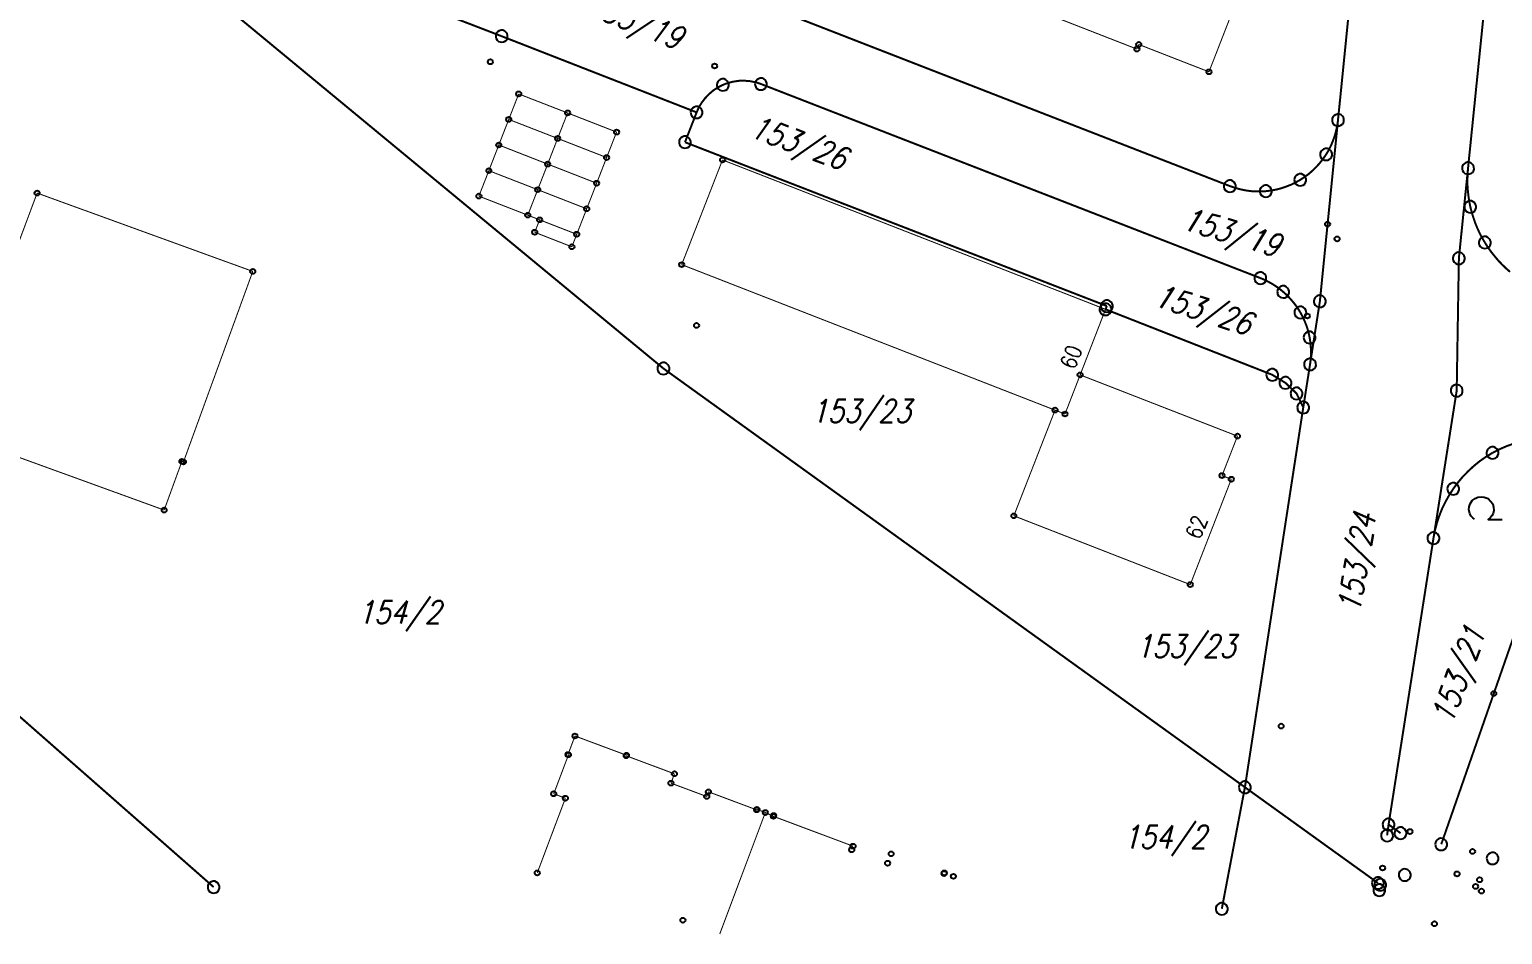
# Model space of a CAD drawing. Extents: x 4468056 to 4468688, y 5348625 to 5349303.
# Drawn here: x 4468304.9 to 4468452.9, y 5348727.7 to 5348818.6 of the extents above; entities that cross this region are included whole.
import ezdxf

# ---------------------------------------------------------------- set-up
doc = ezdxf.new("R2010")
doc.units = 0
doc.layers.get('0').update_dxf_attribs({"linetype": 'CONTINUOUS'})
for name, color, linetype in [('B-T017-AMTL_PUNKTE_G-KOORDINATE', 216, 'CONTINUOUS'), ('B-T018-AMTL_PUNKTE_D-KOORDINATE', 216, 'CONTINUOUS'), ('B-T024-AMTL_NUTZUNGSARTENSYMBOL', 7, 'CONTINUOUS'), ('L-T034-AMTL_FLGR_ABGEM', 216, 'CONTINUOUS'), ('L-T044-AMTL_GEBAEUDELINIE', 136, 'CONTINUOUS'), ('T-T004-HAUSNUMMER_GEBAEUDETEXT', 16, 'CONTINUOUS'), ('T-T018-FLURNUMMER', 7, 'CONTINUOUS'), ('T-T023-FLURNUMMERNTEXT_ZU_VERME', 7, 'CONTINUOUS')]:
    doc.layers.add(name, color=color, linetype=linetype)
doc.styles.add('PCMAP-TEXTTYP_004', font='simplex')
doc.styles.add('PCMAP-TEXTTYP_018', font='simplex', dxfattribs={"oblique": 15})
doc.styles.add('PCMAP-TEXTTYP_023', font='simplex', dxfattribs={"oblique": 15})

# ---------------------------------------------------------------- blocks, each defined once
blk = doc.blocks.new('KREIS')
blk.add_circle((0, 0), 5)
blk = doc.blocks.new('SYM10')
for points in [[(2.507, 4.202), (0.958, 4.953), (-0.543, 5), (-2.185, 4.437), (-3.379, 3.608), (-4.249, 2.748), (-4.882, 1.357), (-5, 0.073)], [(-5, 0.073), (-4.953, -0.912)], [(2.493, -4.416), (3.726, -3.586), (4.455, -2.364), (5, -0.885), (4.933, 0.741), (4.464, 2.007), (3.69, 3.219), (2.507, 4.202)], [(-4.953, -0.912), (-4.698, -1.945), (-3.921, -3.398), (-2.642, -4.314), (-1.366, -4.81), (0.008, -5), (1.379, -4.834), (2.493, -4.416)]]:
    blk.add_lwpolyline(points)
blk = doc.blocks.new('SYM162')
for points in [[(-4.708, -0.388), (-4.869, -0.065), (-5, 0.539), (-4.97, 0.901), (-4.829, 1.304), (-4.547, 1.737), (-4.164, 2.039), (-3.782, 2.19)], [(-3.782, 2.19), (-3.288, 2.24), (-2.926, 2.2), (-2.392, 2.009), (-2.07, 1.676), (-1.768, 1.304), (-1.647, 0.871), (-1.617, 0.378)], [(-1.617, 0.378), (-1.728, 0.005), (-1.889, -0.317), (-2.11, -0.609), (-2.412, -0.8), (-0.492, -0.806)], [(-4.255, -0.79), (-4.466, -0.609), (-4.708, -0.388)], [(1.943, -0.779), (1.917, -0.67), (1.846, -0.549), (1.705, -0.508), (1.575, -0.519), (1.444, -0.609), (1.363, -0.71), (1.363, -0.831)], [(1.363, -0.831), (1.424, -0.962), (1.544, -1.042), (1.665, -1.052), (1.826, -1.012), (1.917, -0.931), (1.967, -0.861), (1.947, -0.795)], [(4.359, -0.795), (4.401, -0.638), (4.531, -0.528), (4.685, -0.492), (4.845, -0.536), (4.95, -0.633), (4.983, -0.743)], [(4.983, -0.743), (5, -0.862), (4.959, -1.011), (4.812, -1.107), (4.638, -1.121), (4.503, -1.074), (4.395, -0.991), (4.362, -0.809)]]:
    blk.add_lwpolyline(points)

msp = doc.modelspace()

# ---------------------------------------------------------------- linework, layer by layer
at = {"layer": 'L-T034-AMTL_FLGR_ABGEM', "const_width": 0.2, "flags": 128}
for points in [[(4468436.36, 5348809.52), (4468440.75, 5348853.33)], [(4468449.42, 5348804.68), (4468453.86, 5348848.45)], [(4468368.61, 5348784.55), (4468313.4, 5348830.19)], [(4468425.5, 5348802.88), (4468357.44, 5348829.36)], [(4468352.36, 5348817.94), (4468323.35, 5348829.09)], [(4468352.36, 5348817.94), (4468371.94, 5348810.29)], [(4468374.58, 5348813.05), (4468374.08, 5348812.8), (4468373.61, 5348812.49), (4468373.19, 5348812.13), (4468372.8, 5348811.72), (4468372.46, 5348811.28), (4468372.17, 5348810.8), (4468371.94, 5348810.29)], [(4468374.58, 5348813.05), (4468375.1, 5348813.25), (4468375.65, 5348813.38), (4468376.2, 5348813.46), (4468376.76, 5348813.47), (4468377.32, 5348813.42), (4468377.87, 5348813.31), (4468378.4, 5348813.14)], [(4468428.56, 5348793.64), (4468378.4, 5348813.14)], [(4468371.94, 5348810.29), (4468370.77, 5348807.29)], [(4468434.54, 5348791.31), (4468436.36, 5348809.52)], [(4468436.36, 5348809.52), (4468436.29, 5348809), (4468436.18, 5348808.48), (4468436.05, 5348807.98), (4468435.87, 5348807.48), (4468435.67, 5348806.99), (4468435.44, 5348806.52), (4468435.17, 5348806.07)], [(4468413.14, 5348790.83), (4468370.77, 5348807.29)], [(4468435.17, 5348806.07), (4468434.87, 5348805.63), (4468434.55, 5348805.22), (4468434.2, 5348804.83), (4468433.83, 5348804.46), (4468433.43, 5348804.11), (4468433.01, 5348803.8), (4468432.57, 5348803.51)], [(4468448.5, 5348795.63), (4468449.42, 5348804.68)], [(4468449.42, 5348804.68), (4468449.38, 5348804.12), (4468449.36, 5348803.57), (4468449.36, 5348803.01), (4468449.4, 5348802.45), (4468449.46, 5348801.9), (4468449.54, 5348801.35), (4468449.65, 5348800.8)], [(4468425.5, 5348802.88), (4468426, 5348802.71), (4468426.5, 5348802.57), (4468427.02, 5348802.46), (4468427.54, 5348802.38), (4468428.06, 5348802.34), (4468428.59, 5348802.34), (4468429.11, 5348802.37)], [(4468432.57, 5348803.51), (4468432.11, 5348803.25), (4468431.64, 5348803.02), (4468431.15, 5348802.83), (4468430.66, 5348802.66), (4468430.15, 5348802.53), (4468429.63, 5348802.43), (4468429.11, 5348802.37)], [(4468451.11, 5348797.21), (4468450.83, 5348797.69), (4468450.57, 5348798.18), (4468450.34, 5348798.69), (4468450.13, 5348799.2), (4468449.95, 5348799.73), (4468449.79, 5348800.26), (4468449.65, 5348800.8)], [(4468453.64, 5348794.26), (4468453.22, 5348794.63), (4468452.82, 5348795.02), (4468452.44, 5348795.42), (4468452.08, 5348795.85), (4468451.73, 5348796.29), (4468451.41, 5348796.74), (4468451.11, 5348797.21)], [(4468448.28, 5348782.33), (4468448.5, 5348795.63)], [(4468428.56, 5348793.64), (4468428.92, 5348793.49), (4468429.26, 5348793.32), (4468429.6, 5348793.14), (4468429.93, 5348792.94), (4468430.25, 5348792.73), (4468430.56, 5348792.5), (4468430.86, 5348792.25)], [(4468430.86, 5348792.25), (4468431.15, 5348791.99), (4468431.42, 5348791.72), (4468431.68, 5348791.43), (4468431.93, 5348791.14), (4468432.16, 5348790.83), (4468432.38, 5348790.51), (4468432.58, 5348790.18)], [(4468413.14, 5348790.83), (4468413.01, 5348790.5)], [(4468434.54, 5348791.31), (4468433.55, 5348784.97)], [(4468429.76, 5348783.92), (4468413.01, 5348790.5)], [(4468432.58, 5348790.18), (4468432.76, 5348789.84), (4468432.93, 5348789.49), (4468433.08, 5348789.14), (4468433.22, 5348788.78), (4468433.33, 5348788.41), (4468433.43, 5348788.04), (4468433.51, 5348787.66)], [(4468433.55, 5348784.97), (4468433.6, 5348785.35), (4468433.63, 5348785.74), (4468433.64, 5348786.12), (4468433.64, 5348786.51), (4468433.61, 5348786.9), (4468433.57, 5348787.28), (4468433.51, 5348787.66)], [(4468433.55, 5348784.97), (4468432.87, 5348780.64)], [(4468427.01, 5348742.48), (4468368.61, 5348784.55)], [(4468431.08, 5348783.11), (4468429.76, 5348783.92)], [(4468432.2, 5348782.04), (4468431.08, 5348783.11)], [(4468432.2, 5348782.04), (4468432.87, 5348780.64)], [(4468448.28, 5348782.33), (4468445.95, 5348767.51)], [(4468427.01, 5348742.48), (4468432.87, 5348780.64)], [(4468457, 5348777.58), (4468456.23, 5348777.51), (4468455.48, 5348777.39), (4468454.73, 5348777.22), (4468453.99, 5348777), (4468453.27, 5348776.74), (4468452.56, 5348776.43), (4468451.88, 5348776.08)], [(4468460.49, 5348776.25), (4468446.73, 5348736.75)], [(4468447.94, 5348772.47), (4468448.4, 5348773.09), (4468448.89, 5348773.68), (4468449.43, 5348774.23), (4468449.99, 5348774.75), (4468450.59, 5348775.24), (4468451.22, 5348775.68), (4468451.88, 5348776.08)], [(4468445.95, 5348767.51), (4468446.09, 5348768.27), (4468446.29, 5348769.01), (4468446.53, 5348769.74), (4468446.81, 5348770.46), (4468447.15, 5348771.15), (4468447.52, 5348771.82), (4468447.94, 5348772.47)], [(4468323.43, 5348732.45), (4468279.93, 5348770.7)], [(4468445.95, 5348767.51), (4468441.44, 5348738.74)], [(4468427.01, 5348742.48), (4468424.69, 5348730.27)], [(4468427.01, 5348742.48), (4468440.37, 5348732.86)], [(4468441.44, 5348738.74), (4468441.29, 5348737.64)], [(4468442.64, 5348737.87), (4468441.44, 5348738.74)]]:
    msp.add_lwpolyline(points, dxfattribs=at)
at = {"layer": 'L-T044-AMTL_GEBAEUDELINIE', "const_width": 0.1, "flags": 128}
for points in [[(4468427.2, 5348824.13), (4468423.4, 5348814.36)], [(4468416.16, 5348816.65), (4468406.93, 5348820.25)], [(4468416.35, 5348817.11), (4468416.16, 5348816.65)], [(4468423.4, 5348814.36), (4468416.35, 5348817.11)], [(4468353.07, 5348809.58), (4468354.07, 5348812.14)], [(4468354.07, 5348812.14), (4468358.98, 5348810.23)], [(4468358.98, 5348810.23), (4468357.98, 5348807.67)], [(4468357.98, 5348807.67), (4468358.98, 5348810.23)], [(4468358.98, 5348810.23), (4468363.9, 5348808.31)], [(4468352.07, 5348807.01), (4468353.07, 5348809.58)], [(4468353.07, 5348809.58), (4468357.98, 5348807.67)], [(4468357.98, 5348807.67), (4468353.07, 5348809.58)], [(4468351.07, 5348804.43), (4468352.07, 5348807.01)], [(4468352.07, 5348807.01), (4468356.98, 5348805.09)], [(4468356.98, 5348805.09), (4468352.07, 5348807.01)], [(4468357.98, 5348807.67), (4468356.98, 5348805.09)], [(4468356.98, 5348805.09), (4468357.98, 5348807.67)], [(4468357.98, 5348807.67), (4468362.9, 5348805.75)], [(4468362.9, 5348805.75), (4468357.98, 5348807.67)], [(4468363.9, 5348808.31), (4468362.9, 5348805.75)], [(4468362.9, 5348805.75), (4468361.9, 5348803.17)], [(4468370.44, 5348794.99), (4468374.54, 5348805.51)], [(4468374.54, 5348805.51), (4468413.01, 5348790.5)], [(4468350.07, 5348801.87), (4468351.07, 5348804.43)], [(4468355.98, 5348802.52), (4468351.07, 5348804.43)], [(4468351.07, 5348804.43), (4468355.98, 5348802.52)], [(4468356.98, 5348805.09), (4468355.98, 5348802.52)], [(4468355.98, 5348802.52), (4468356.98, 5348805.09)], [(4468356.98, 5348805.09), (4468361.9, 5348803.17)], [(4468361.9, 5348803.17), (4468356.98, 5348805.09)], [(4468361.9, 5348803.17), (4468360.9, 5348800.6)], [(4468298.57, 5348783.09), (4468305.7, 5348802.18)], [(4468305.7, 5348802.18), (4468327.36, 5348794.31)], [(4468354.98, 5348799.96), (4468350.07, 5348801.87)], [(4468355.98, 5348802.52), (4468354.98, 5348799.96)], [(4468354.98, 5348799.96), (4468355.98, 5348802.52)], [(4468355.98, 5348802.52), (4468360.9, 5348800.6)], [(4468360.9, 5348800.6), (4468355.98, 5348802.52)], [(4468356.17, 5348799.49), (4468354.98, 5348799.96)], [(4468360.9, 5348800.6), (4468359.9, 5348798.04)], [(4468355.68, 5348798.24), (4468356.17, 5348799.49)], [(4468359.41, 5348796.78), (4468355.68, 5348798.24)], [(4468359.9, 5348798.04), (4468356.17, 5348799.49)], [(4468356.17, 5348799.49), (4468359.9, 5348798.04)], [(4468359.9, 5348798.04), (4468359.41, 5348796.78)], [(4468327.36, 5348794.31), (4468320.4, 5348775.17)], [(4468407.94, 5348780.37), (4468370.44, 5348794.99)], [(4468413.01, 5348790.5), (4468410.46, 5348783.91)], [(4468410.46, 5348783.91), (4468408.94, 5348779.98)], [(4468408.94, 5348779.98), (4468410.46, 5348783.91)], [(4468410.46, 5348783.91), (4468426.26, 5348777.76)], [(4468403.8, 5348769.75), (4468407.94, 5348780.37)], [(4468408.94, 5348779.98), (4468407.94, 5348780.37)], [(4468407.94, 5348780.37), (4468408.94, 5348779.98)], [(4468318.46, 5348770.33), (4468296.9, 5348778.16)], [(4468426.26, 5348777.76), (4468424.71, 5348773.79)], [(4468320.24, 5348775.22), (4468318.46, 5348770.33)], [(4468320.4, 5348775.17), (4468320.24, 5348775.22)], [(4468425.64, 5348773.43), (4468421.52, 5348762.84)], [(4468424.71, 5348773.79), (4468425.64, 5348773.43)], [(4468421.52, 5348762.84), (4468403.8, 5348769.75)], [(4468359.02, 5348745.76), (4468359.72, 5348747.63)], [(4468359.72, 5348747.63), (4468364.89, 5348745.7)], [(4468357.59, 5348741.82), (4468359.07, 5348745.74)], [(4468359.07, 5348745.74), (4468359.02, 5348745.76)], [(4468364.89, 5348745.7), (4468364.87, 5348745.64)], [(4468364.87, 5348745.64), (4468369.71, 5348743.83)], [(4468369.71, 5348743.83), (4468369.36, 5348742.89)], [(4468369.36, 5348742.89), (4468372.96, 5348741.55)], [(4468372.96, 5348741.55), (4468373.13, 5348742.02)], [(4468373.13, 5348742.02), (4468377.97, 5348740.21)], [(4468355.93, 5348733.87), (4468358.76, 5348741.38)], [(4468358.76, 5348741.38), (4468357.59, 5348741.82)], [(4468378.84, 5348739.94), (4468374.26, 5348727.73)], [(4468374.26, 5348727.73), (4468378.84, 5348739.94)], [(4468377.97, 5348740.21), (4468377.99, 5348740.26)], [(4468377.99, 5348740.26), (4468378.84, 5348739.94)], [(4468378.84, 5348739.94), (4468379.65, 5348739.56)], [(4468379.65, 5348739.56), (4468387.65, 5348736.56)]]:
    msp.add_lwpolyline(points, dxfattribs=at)

# ---------------------------------------------------------------- block references
at = {"layer": 'B-T017-AMTL_PUNKTE_G-KOORDINATE'}
for name, p, xscale, yscale, zscale in [('SYM10', (4468352.36, 5348817.94), 0.12, 0.12, 0.12), ('KREIS', (4468351.22, 5348815.37), 0.05, 0.05, 0.05), ('KREIS', (4468373.75, 5348814.95), 0.05, 0.05, 0.05), ('SYM10', (4468374.58, 5348813.05), 0.12, 0.12, 0.12), ('SYM10', (4468378.4, 5348813.14), 0.12, 0.12, 0.12), ('SYM10', (4468371.94, 5348810.29), 0.12, 0.12, 0.12), ('SYM10', (4468436.36, 5348809.52), 0.12, 0.12, 0.12), ('SYM10', (4468370.77, 5348807.29), 0.12, 0.12, 0.12), ('SYM10', (4468435.17, 5348806.07), 0.12, 0.12, 0.12), ('SYM10', (4468432.57, 5348803.51), 0.12, 0.12, 0.12), ('SYM10', (4468449.42, 5348804.68), 0.12, 0.12, 0.12), ('SYM10', (4468425.5, 5348802.88), 0.12, 0.12, 0.12), ('SYM10', (4468429.11, 5348802.37), 0.12, 0.12, 0.12), ('SYM10', (4468449.65, 5348800.8), 0.12, 0.12, 0.12), ('KREIS', (4468435.31, 5348799.06), 0.05, 0.05, 0.05), ('KREIS', (4468436.27, 5348797.57), 0.05, 0.05, 0.05), ('SYM10', (4468451.11, 5348797.21), 0.12, 0.12, 0.12), ('SYM10', (4468448.5, 5348795.63), 0.12, 0.12, 0.12), ('SYM10', (4468428.56, 5348793.64), 0.12, 0.12, 0.12), ('SYM10', (4468430.86, 5348792.25), 0.12, 0.12, 0.12), ('SYM10', (4468413.01, 5348790.5), 0.12, 0.12, 0.12), ('SYM10', (4468413.14, 5348790.83), 0.12, 0.12, 0.12), ('SYM10', (4468432.58, 5348790.18), 0.12, 0.12, 0.12), ('SYM10', (4468434.54, 5348791.31), 0.12, 0.12, 0.12), ('KREIS', (4468433.28, 5348789.83), 0.05, 0.05, 0.05), ('KREIS', (4468371.93, 5348788.88), 0.05, 0.05, 0.05), ('SYM10', (4468433.51, 5348787.66), 0.12, 0.12, 0.12), ('SYM10', (4468368.61, 5348784.55), 0.12, 0.12, 0.12), ('SYM10', (4468433.55, 5348784.97), 0.12, 0.12, 0.12), ('SYM10', (4468429.76, 5348783.92), 0.12, 0.12, 0.12), ('SYM10', (4468431.08, 5348783.11), 0.12, 0.12, 0.12), ('SYM10', (4468432.2, 5348782.04), 0.12, 0.12, 0.12), ('SYM10', (4468448.28, 5348782.33), 0.12, 0.12, 0.12), ('SYM10', (4468432.87, 5348780.64), 0.12, 0.12, 0.12), ('SYM10', (4468451.88, 5348776.08), 0.12, 0.12, 0.12), ('SYM10', (4468447.94, 5348772.47), 0.12, 0.12, 0.12), ('SYM10', (4468445.95, 5348767.51), 0.12, 0.12, 0.12), ('KREIS', (4468452.01, 5348751.9), 0.05, 0.05, 0.05), ('KREIS', (4468430.65, 5348748.62), 0.05, 0.05, 0.05), ('SYM10', (4468427.01, 5348742.48), 0.12, 0.12, 0.12), ('SYM10', (4468441.44, 5348738.74), 0.12, 0.12, 0.12), ('SYM10', (4468441.29, 5348737.64), 0.12, 0.12, 0.12), ('SYM10', (4468442.64, 5348737.87), 0.12, 0.12, 0.12), ('KREIS', (4468443.59, 5348738.03), 0.05, 0.05, 0.05), ('SYM10', (4468446.73, 5348736.75), 0.12, 0.12, 0.12), ('KREIS', (4468449.87, 5348736.03), 0.05, 0.05, 0.05), ('KREIS', (4468440.84, 5348734.37), 0.05, 0.05, 0.05), ('SYM10', (4468451.89, 5348735.34), 0.12, 0.12, 0.12), ('SYM10', (4468323.43, 5348732.45), 0.12, 0.12, 0.12), ('SYM10', (4468440.37, 5348732.86), 0.12, 0.12, 0.12), ('SYM10', (4468440.61, 5348732.68), 0.12, 0.12, 0.12), ('SYM10', (4468443.07, 5348733.67), 0.12, 0.12, 0.12), ('KREIS', (4468448.32, 5348733.77), 0.05, 0.05, 0.05), ('KREIS', (4468450.58, 5348733.18), 0.05, 0.05, 0.05), ('SYM10', (4468440.51, 5348732.15), 0.12, 0.12, 0.12), ('KREIS', (4468450.18, 5348732.52), 0.05, 0.05, 0.05), ('KREIS', (4468450.77, 5348732.04), 0.05, 0.05, 0.05), ('SYM10', (4468424.69, 5348730.27), 0.12, 0.12, 0.12), ('KREIS', (4468446.05, 5348728.76), 0.05, 0.05, 0.05)]:
    msp.add_blockref(name, p, dxfattribs=dict(at, xscale=xscale, yscale=yscale, zscale=zscale))
at = {"layer": 'B-T018-AMTL_PUNKTE_D-KOORDINATE', "xscale": 0.05, "yscale": 0.05, "zscale": 0.05}
for p in [(4468416.16, 5348816.65), (4468416.35, 5348817.11), (4468423.4, 5348814.36), (4468354.07, 5348812.14), (4468358.98, 5348810.23), (4468353.07, 5348809.58), (4468363.9, 5348808.31), (4468352.07, 5348807.01), (4468357.98, 5348807.67), (4468362.9, 5348805.75), (4468374.54, 5348805.51), (4468351.07, 5348804.43), (4468356.98, 5348805.09), (4468355.98, 5348802.52), (4468361.9, 5348803.17), (4468305.7, 5348802.18), (4468350.07, 5348801.87), (4468354.98, 5348799.96), (4468356.17, 5348799.49), (4468360.9, 5348800.6), (4468355.68, 5348798.24), (4468359.9, 5348798.04), (4468359.41, 5348796.78), (4468370.44, 5348794.99), (4468327.36, 5348794.31), (4468410.46, 5348783.91), (4468407.94, 5348780.37), (4468408.94, 5348779.98), (4468426.26, 5348777.76), (4468320.24, 5348775.22), (4468320.4, 5348775.17), (4468424.71, 5348773.79), (4468425.64, 5348773.43), (4468318.46, 5348770.33), (4468403.8, 5348769.75), (4468421.52, 5348762.84), (4468359.72, 5348747.63), (4468359.02, 5348745.76), (4468359.07, 5348745.74), (4468364.87, 5348745.64), (4468364.89, 5348745.7), (4468369.71, 5348743.83), (4468357.59, 5348741.82), (4468369.36, 5348742.89), (4468373.13, 5348742.02), (4468358.76, 5348741.38), (4468372.96, 5348741.55), (4468377.97, 5348740.21), (4468377.99, 5348740.26), (4468378.84, 5348739.94), (4468379.65, 5348739.56), (4468379.68, 5348739.63), (4468387.52, 5348736.2), (4468387.65, 5348736.56), (4468391.48, 5348735.79), (4468391.12, 5348734.85), (4468355.93, 5348733.87), (4468396.79, 5348733.81), (4468396.81, 5348733.87), (4468397.73, 5348733.53), (4468370.56, 5348729.12)]:
    msp.add_blockref('KREIS', p, dxfattribs=at)
at = {"layer": 'B-T024-AMTL_NUTZUNGSARTENSYMBOL', "xscale": 0.74, "yscale": 0.74, "zscale": 0.74}
msp.add_blockref('SYM162', (4468453.21, 5348769.99), dxfattribs=at)

# ---------------------------------------------------------------- texts
at = {"layer": 'T-T004-HAUSNUMMER_GEBAEUDETEXT', "style": 'PCMAP-TEXTTYP_004', "width": 0.833333}
for s, rotation, p in [('60', 68.8695, (4468409.89, 5348784.36)), ('62', 68.7549, (4468422.49, 5348767.26))]:
    msp.add_text(s, height=1.6, rotation=rotation, dxfattribs=at).set_placement(p)
at = {"layer": 'T-T018-FLURNUMMER', "style": 'PCMAP-TEXTTYP_018', "oblique": 15, "width": 0.833333}
for s, rotation, p in [('153/19', 338.5608, (4468360.64, 5348820.25)), ('153/26', 339.8213, (4468377.1, 5348807.92)), ('153/24', 80.6152, (4468438.55, 5348759.89)), ('153/21', 69.7863, (4468447.78, 5348748.66))]:
    msp.add_text(s, height=2.3, rotation=rotation, dxfattribs=at).set_placement(p)
for s, p in [('153/23', (4468383.44, 5348779.13)), ('154/2', (4468337.89, 5348758.92))]:
    msp.add_text(s, height=2.3, dxfattribs=at).set_placement(p)
at = {"layer": 'T-T023-FLURNUMMERNTEXT_ZU_VERME', "style": 'PCMAP-TEXTTYP_023', "oblique": 15, "width": 0.833333}
for s, rotation, p in [('153/19', 343.4309, (4468420.54, 5348798.6)), ('153/26', 342.285, (4468417.71, 5348790.92))]:
    msp.add_text(s, height=2.3, rotation=rotation, dxfattribs=at).set_placement(p)
for s, p in [('153/23', (4468416.05, 5348755.5)), ('154/2', (4468414.77, 5348736.34))]:
    msp.add_text(s, height=2.3, dxfattribs=at).set_placement(p)

doc.saveas('drawing.dxf')
